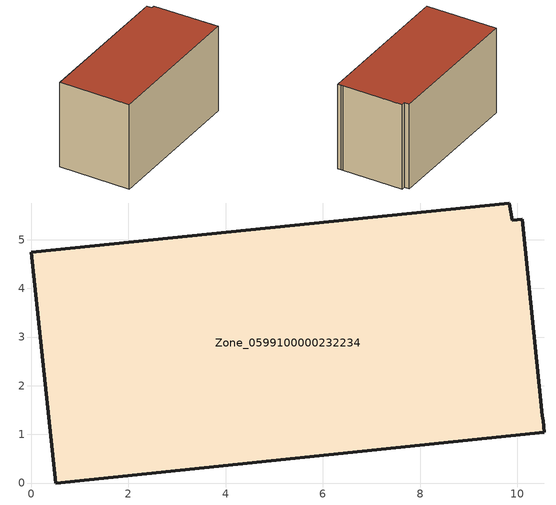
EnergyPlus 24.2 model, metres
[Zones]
Zone_0599100000232234
 floor ground (C_G): 10.52,1.38 10.53,1.28 10.56,1.04 0.5,0 0,4.74 9.84,5.76 9.89,5.41 10.1,5.42 z3.25
 wall outside (C_F): 9.84,5.76 0,4.74 0.5,0 10.56,1.04 10.53,1.28 10.52,1.38 10.1,5.42 9.89,5.41 9.84,5.76 z3.25:9.06
 roof outside (C_R): 10.53,1.28 10.52,1.38 10.1,5.42 9.89,5.41 9.84,5.76 0,4.74 0.5,0 10.56,1.04 z9.06
[BUILDING]
Pand.0599100000232234: North Axis=0; Terrain=City; Loads Convergence Tolerance Value=0.04; Temperature Convergence Tolerance Value=0.4; Solar Distribution=FullExterior; Maximum Number of Warmup Days=25; Minimum Number of Warmup Days=1
[Site:Location]
Rotterdam.The.Hague.AP_ZH_NLD Design_Conditions: Latitude=51.96; Longitude=4.45; Time Zone=1; Elevation=-4.5
[SITE:GROUNDTEMPERATURE:BUILDINGSURFACE]
18, 18, 18, 18, 18, 18, 18, 18, 18, 18, 18, 18
[MATERIAL] Thermal Absorptance=0.9; Solar Absorptance=0.7; Visible Absorptance=0.7
Name | Roughness | Thickness | Conductivity | Density | Specific Heat
G.TC.1946-1964 | MediumSmooth | 0.15 | 1 | 540 | 1210
F.TC.1946-1964 | Rough | 0.3 | 0.857143 | 1920 | 840
R.TC.1946-1964 | MediumRough | 0.2 | 0.235294 | 1500 | 1000
[CONSTRUCTION]
C_G: G.TC.1946-1964
C_F: F.TC.1946-1964
C_R: R.TC.1946-1964
[ZONE]
Zone_0599100000232234: Type=1; Multiplier=1; Ceiling Height=Autocalculate; Volume=Autocalculate; Floor Area=autocalculate; Part of Total Floor Area=Yes
[ZONEINFILTRATION:DESIGNFLOWRATE]
Infil_Zone_0599100000232234: Zone or ZoneList or Space or SpaceList=Zone_0599100000232234; Schedule=AlwaysOn; Design Flow Rate Calculation Method=Flow/Area; Flow Rate per Floor Area=0.003; Constant Term Coefficient=1; Temperature Term Coefficient=0; Velocity Term Coefficient=0; Velocity Squared Term Coefficient=0
[HVACTEMPLATE:ZONE:IDEALLOADSAIRSYSTEM]
Zone_0599100000232234: Maximum Heating Supply Air Temperature=50; Minimum Cooling Supply Air Temperature=13; Maximum Heating Supply Air Humidity Ratio=0.0156; Minimum Cooling Supply Air Humidity Ratio=0.0077; Heating Limit=NoLimit; Cooling Limit=NoLimit; Dehumidification Control Type=ConstantSensibleHeatRatio; Cooling Sensible Heat Ratio=0.7; Dehumidification Setpoint=60; Humidification Control Type=None; Humidification Setpoint=30; Outdoor Air Method=None; Outdoor Air Flow Rate per Person=0.00944; Outdoor Air Flow Rate per Zone Floor Area=0; Outdoor Air Flow Rate per Zone=0; Demand Controlled Ventilation Type=None; Outdoor Air Economizer Type=NoEconomizer; Heat Recovery Type=None; Sensible Heat Recovery Effectiveness=0.7; Latent Heat Recovery Effectiveness=0.65
[ZONECONTROL:THERMOSTAT]
ThermostatControl_Zone_0599100000232234: Zone or ZoneList=Zone_0599100000232234; Control Type Schedule=DualSetpointControlType; Control 1=Thermostat_Zone_0599100000232234; Temperature Difference Between Cutout And Setpoint=0
[THERMOSTATSETPOINT:DUALSETPOINT]
Thermostat_Zone_0599100000232234: Heating Setpoint Temperature Schedule=HeatingSetpoint_Zone_0599100000232234; Cooling Setpoint Temperature Schedule=CoolingSetpoint_Zone_0599100000232234
[SCHEDULE:COMPACT]
HeatingSetpoint_Zone_0599100000232234: Through: 12/31, For: AllDays, Until: 24:00, 21
CoolingSetpoint_Zone_0599100000232234: Through: 12/31, For: AllDays, Until: 24:00, 24
DualSetpointControlType: Through: 12/31, For: AllDays, Until: 24:00, 4
AlwaysOn: Through: 12/31, For: AllDays, Until: 24:00, 1
